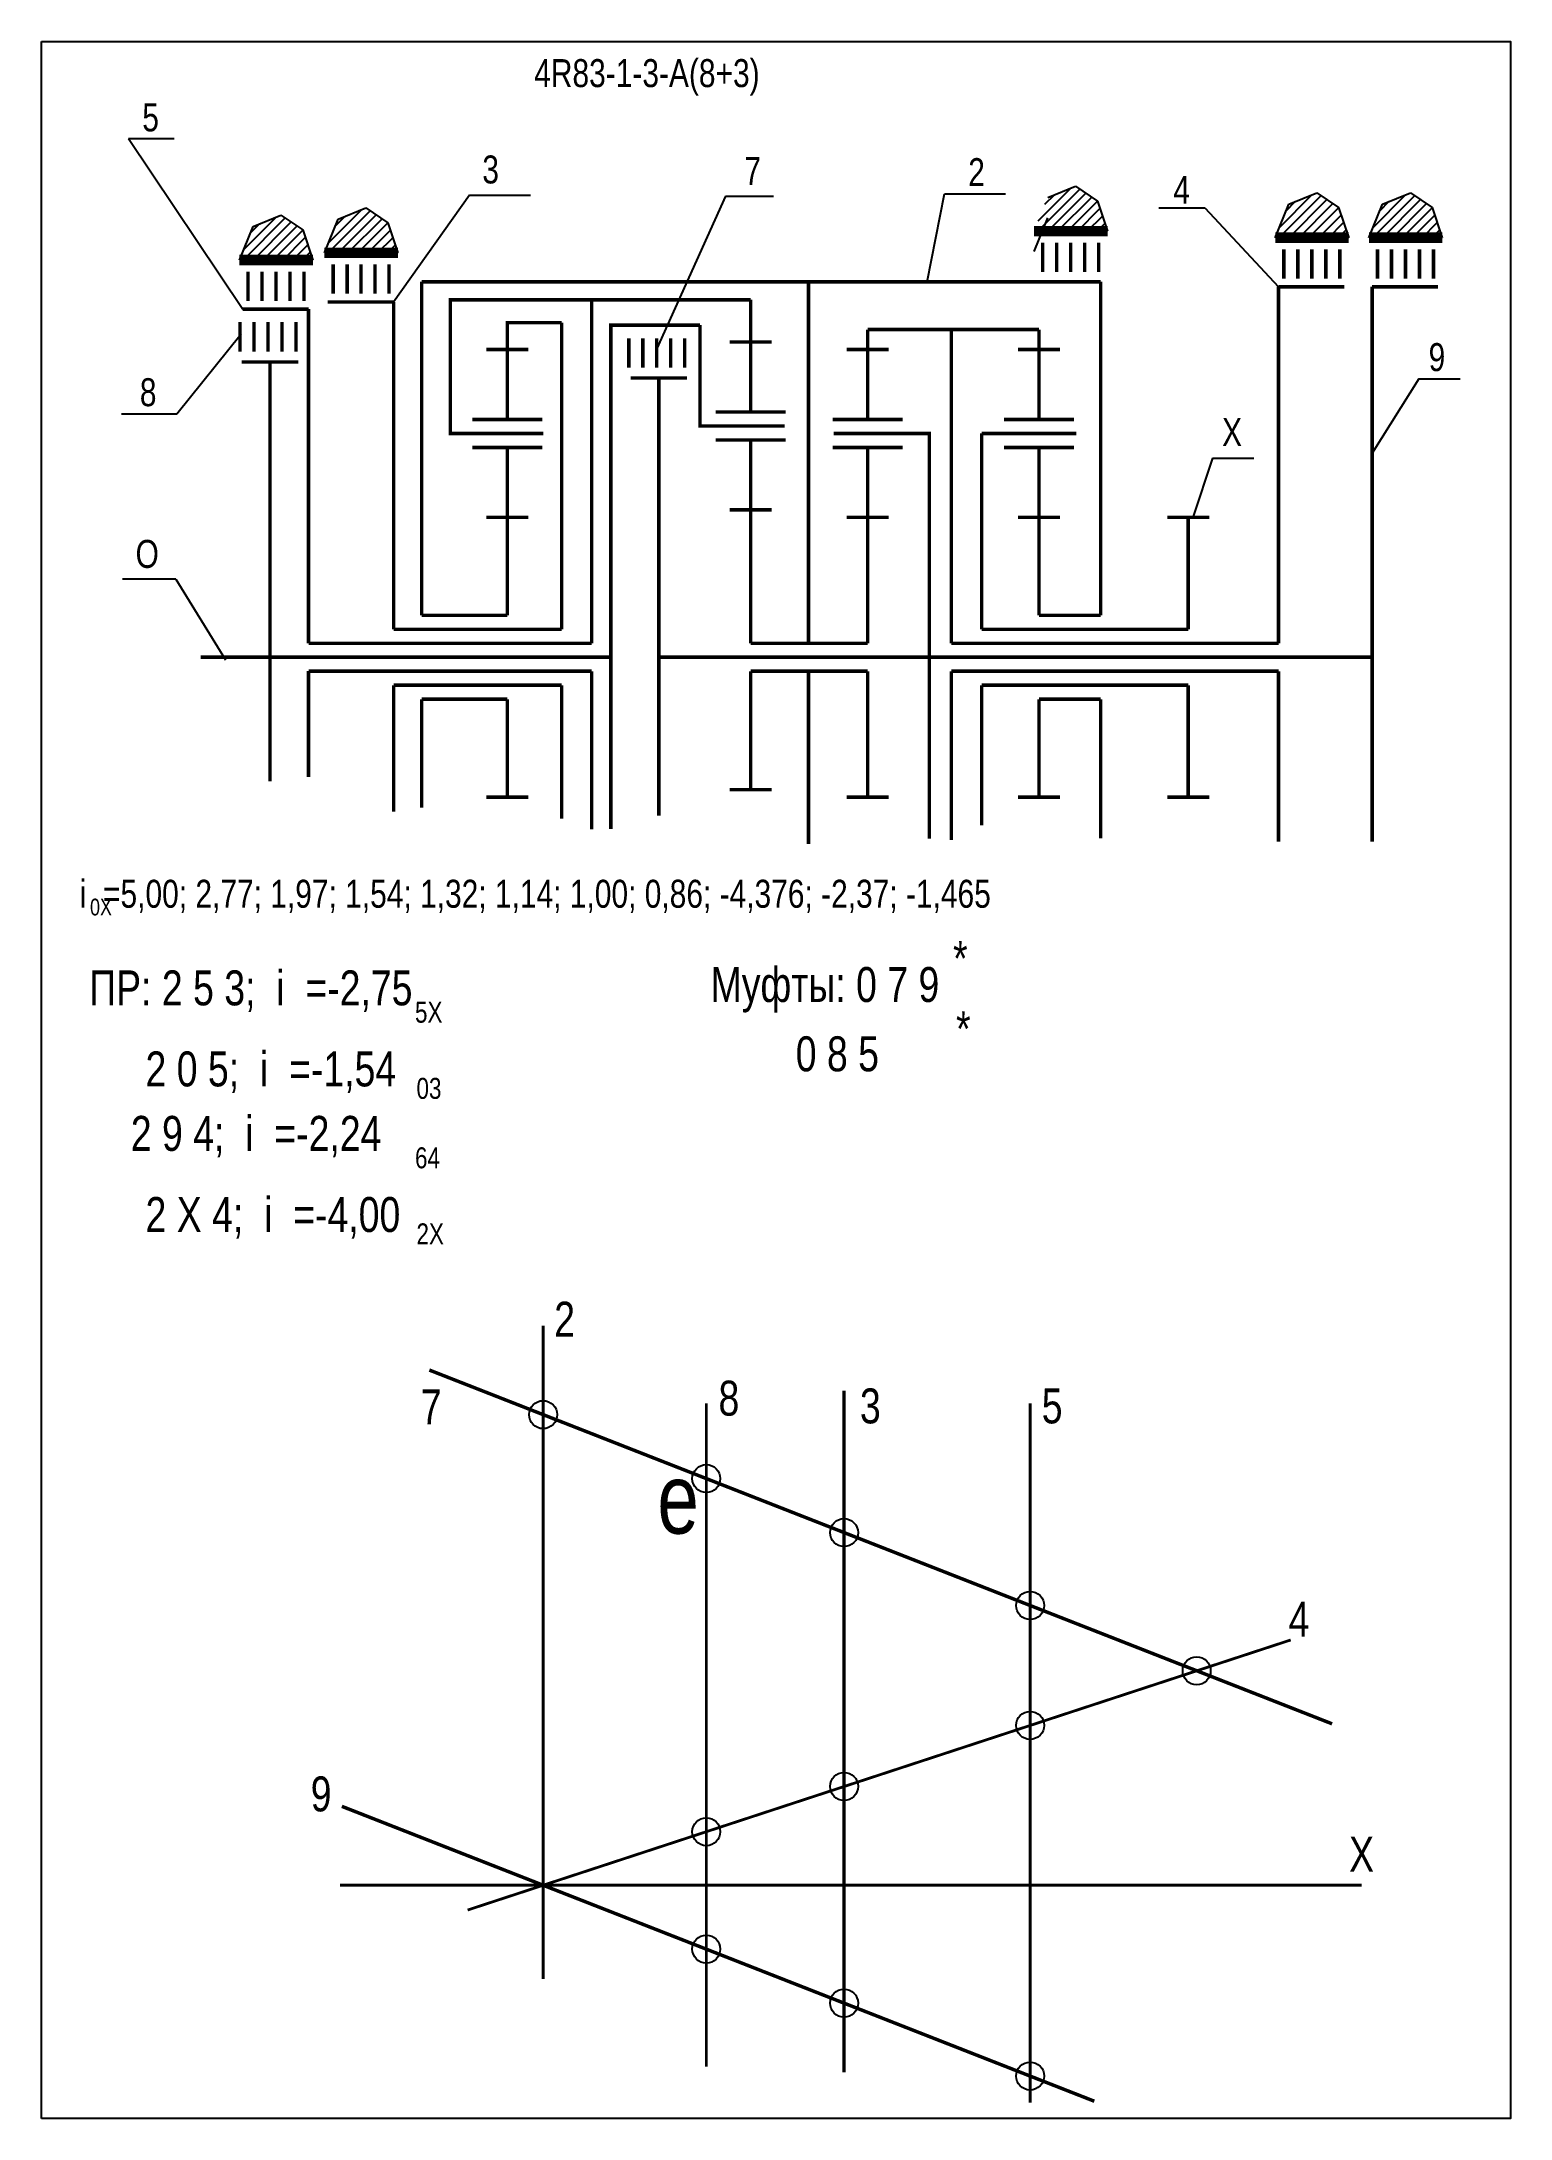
# Model space of a CAD drawing. Extents: x -352 to -142, y 153 to 450.
import ezdxf

# ---------------------------------------------------------------- set-up
doc = ezdxf.new("R2010")
doc.units = 0
doc.header["$LTSCALE"] = 15
doc.layers.get('0').update_dxf_attribs({"linetype": 'CONTINUOUS'})
doc.layers.add('DIM', color=92, linetype='CONTINUOUS')
doc.layers.add('MAIN', color=5, linetype='CONTINUOUS')
doc.styles.add('AMK', font='amk.shx', dxfattribs={"width": 0.8})

msp = doc.modelspace()

# ---------------------------------------------------------------- hatches: boundary and pattern name
at = {"layer": 'DIM'}
h = msp.add_hatch(dxfattribs=at)
h.set_pattern_fill('_USER', color=0, angle=45, style=0, pattern_type=0)
h.set_pattern_definition([(45, (41.7099, -2.958), (-0.7071068, 0.7071068), [])])
h.paths.add_polyline_path([(-208.59, 427.56), (-210.53, 422.74), (-200.03, 422.74), (-201.48, 427.06), (-204.6, 429.18)])
h = msp.add_hatch(dxfattribs=at)
h.set_pattern_fill('_USER', color=0, angle=45, style=0, pattern_type=0)
h.set_pattern_definition([(45, (76.1799, -3.8894), (-0.7071068, 0.7071068), [])])
h.paths.add_polyline_path([(-174.12, 426.63), (-176.06, 421.81), (-165.56, 421.81), (-167.01, 426.13), (-170.13, 428.25)])
h = msp.add_hatch(dxfattribs=at)
h.set_pattern_fill('_USER', color=0, angle=45, style=0, pattern_type=0)
h.set_pattern_definition([(45, (89.5681, -3.8894), (-0.7071068, 0.7071068), [])])
h.paths.add_polyline_path([(-160.73, 426.63), (-162.67, 421.81), (-152.18, 421.81), (-153.62, 426.13), (-156.74, 428.25)])
h = msp.add_hatch(dxfattribs=at)
h.set_pattern_fill('_USER', color=0, angle=45, style=0, pattern_type=0)
h.set_pattern_definition([(45, (-71.9001, -7.0779), (-0.7071068, 0.7071068), [])])
h.paths.add_polyline_path([(-322.2, 423.44), (-324.14, 418.62), (-313.64, 418.62), (-315.09, 422.94), (-318.21, 425.06)])
h = msp.add_hatch(dxfattribs=at)
h.set_pattern_fill('_USER', color=0, angle=45, style=0, pattern_type=0)
h.set_pattern_definition([(45, (-59.7419, -6.0566), (-0.7071068, 0.7071068), [])])
h.paths.add_polyline_path([(-310.04, 424.46), (-311.98, 419.64), (-301.49, 419.64), (-302.93, 423.96), (-306.05, 426.08)])

# ---------------------------------------------------------------- linework, layer by layer
at = {"const_width": 0.4}
for points in [[(-280.72, 266.24), (-280.72, 172.82)], [(-257.4, 255.14), (-257.4, 160.27)], [(-211.1, 255.14), (-211.1, 155.11)], [(-291.52, 182.67), (-173.85, 221.29)]]:
    msp.add_lwpolyline(points, dxfattribs=at)
at = {"layer": 'DIM', "color": 0}
for p, q in [((-340.02, 435.98), (-333.45, 435.98)), ((-340.02, 435.98), (-323.67, 411.6)), ((-291.27, 427.9), (-302.1, 412.62)), ((-291.27, 427.9), (-282.54, 427.9)), ((-254.64, 427.77), (-264.49, 405.95)), ((-254.64, 427.77), (-247.78, 427.77)), ((-225.8, 415.51), (-223.34, 428.08)), ((-223.34, 428.08), (-214.61, 428.08)), ((-208.59, 427.56), (-204.6, 429.18)), ((-204.6, 429.18), (-201.48, 427.06)), ((-174.12, 426.63), (-170.13, 428.25)), ((-170.13, 428.25), (-167.01, 426.13)), ((-160.73, 426.63), (-156.74, 428.25)), ((-156.74, 428.25), (-153.62, 426.13)), ((-322.2, 423.44), (-318.21, 425.06)), ((-318.21, 425.06), (-315.09, 422.94)), ((-310.04, 424.46), (-306.05, 426.08)), ((-306.05, 426.08), (-302.93, 423.96)), ((-201.48, 427.06), (-200.03, 422.74)), ((-192.69, 426.09), (-186.12, 426.09)), ((-186.12, 426.09), (-175.59, 414.79)), ((-176.06, 421.81), (-174.12, 426.63)), ((-167.01, 426.13), (-165.56, 421.81)), ((-162.67, 421.81), (-160.73, 426.63)), ((-153.62, 426.13), (-152.18, 421.81)), ((-324.14, 418.62), (-322.2, 423.44)), ((-315.09, 422.94), (-313.64, 418.62)), ((-311.98, 419.64), (-310.04, 424.46)), ((-302.93, 423.96), (-301.49, 419.64)), ((-210.53, 419.86), (-208.59, 424.68)), ((-209.28, 422.55), (-202.36, 422.55)), ((-310.73, 419.45), (-303.82, 419.45)), ((-174.81, 421.62), (-167.89, 421.62)), ((-161.42, 421.62), (-154.51, 421.62)), ((-322.89, 418.43), (-315.97, 418.43)), ((-333.1, 396.63), (-323.87, 408.09)), ((-155.51, 401.64), (-162.21, 390.99)), ((-155.51, 401.64), (-149.6, 401.64)), ((-341, 396.63), (-333.1, 396.63)), ((-185.04, 390.28), (-187.86, 381.82)), ((-185.04, 390.28), (-179.13, 390.28)), ((-333.24, 372.99), (-340.85, 372.99)), ((-333.24, 372.99), (-326.11, 361.44))]:
    msp.add_line(p, q, dxfattribs=at)
for points, const_width in [([(-302.1, 412.62), (-302.1, 365.82)], 0.5), ([(-242.78, 415.51), (-298.09, 415.51)], 0.5), ([(-298.09, 415.51), (-298.09, 367.82)], 0.5), ([(-290.57, 393.82), (-293.98, 393.82), (-293.98, 412.94), (-251.06, 412.94)], 0.5), ([(-273.79, 412.94), (-273.79, 363.82)], 0.5), ([(-242.78, 415.51), (-242.78, 363.82)], 0.5), ([(-242.78, 415.51), (-201.01, 415.51)], 0.5), ([(-201.01, 367.82), (-201.01, 415.51)], 0.5), ([(-175.59, 414.79), (-175.59, 363.82)], 0.5), ([(-162.21, 414.79), (-162.21, 361.82)], 0.5), ([(-314.26, 411.6), (-314.26, 363.82)], 0.5), ([(-285.83, 405.82), (-285.83, 409.66), (-278.08, 409.66)], 0.5), ([(-278.08, 409.66), (-278.08, 365.82)], 0.5), ([(-268.09, 409.31), (-271.05, 409.31), (-271.05, 337.24)], 0.5), ([(-255.51, 394.89), (-258.3, 394.89), (-258.3, 409.31)], 0.5), ([(-209.84, 408.68), (-234.33, 408.68)], 0.5), ([(-222.36, 408.68), (-222.36, 363.82)], 0.5), ([(-323.81, 404.05), (-315.73, 404.05)], 0.5), ([(-319.77, 404.05), (-319.77, 344.06)], 0.5), ([(-268.23, 401.75), (-260.15, 401.75)], 0.5), ([(-264.19, 401.75), (-264.19, 339.15)], 0.5), ([(-290.07, 393.82), (-290.57, 393.82)], 0.5), ([(-229.44, 393.82), (-225.52, 393.82), (-225.52, 335.9)], 0.5), ([(-218.04, 393.82), (-218.04, 365.82)], 0.5), ([(-314.26, 365.31), (-314.26, 363.85)], 0.5), ([(-302.1, 365.82), (-278.08, 365.82)], 0.5), ([(-298.09, 367.82), (-285.83, 367.82)], 0.5), ([(-218.04, 365.82), (-188.5, 365.82)], 0.5), ([(-209.84, 367.82), (-201.01, 367.82)], 0.5), ([(-314.26, 363.82), (-273.79, 363.82)], 0.5), ([(-299.67, 363.82), (-285.83, 363.82)], 0.5), ([(-251.06, 363.82), (-234.33, 363.82)], 0.5), ([(-222.36, 363.82), (-175.59, 363.82)], 0.5), ([(-329.69, 361.82), (-271.05, 361.82)], 0.5), ([(-314.26, 359.85), (-314.26, 344.71)], 0.5), ([(-314.26, 359.82), (-273.79, 359.82)], 0.5), ([(-299.67, 359.82), (-285.83, 359.82)], 0.5), ([(-273.79, 359.82), (-273.79, 337.23)], 0.5), ([(-264.19, 361.82), (-245.21, 361.82)], 0.5), ([(-251.06, 359.82), (-234.33, 359.82)], 0.5), ([(-245.21, 361.82), (-234.33, 361.82)], 0.5), ([(-242.78, 359.82), (-242.78, 335.12)], 0.5), ([(-234.33, 361.82), (-203.71, 361.82)], 0.5), ([(-234.33, 361.82), (-162.21, 361.82)], 0.5), ([(-222.36, 359.82), (-175.59, 359.82)], 0.5), ([(-222.36, 359.82), (-222.36, 335.69)], 0.5), ([(-175.59, 359.82), (-175.59, 335.47)], 0.5), ([(-162.21, 361.82), (-162.21, 335.47)], 0.5), ([(-302.1, 357.82), (-278.08, 357.82)], 0.5), ([(-302.1, 357.82), (-302.1, 339.75)], 0.5), ([(-278.08, 357.82), (-278.08, 338.72)], 0.5), ([(-218.04, 357.82), (-218.04, 337.76)], 0.5), ([(-218.04, 357.82), (-188.5, 357.82)], 0.5), ([(-298.09, 355.82), (-298.09, 340.32)], 0.5), ([(-298.09, 355.82), (-285.83, 355.82)], 0.5), ([(-209.84, 355.82), (-201.01, 355.82)], 0.5), ([(-201.01, 355.82), (-201.01, 335.94)], 0.5), ([(-167.93, 209.3), (-296.99, 259.89)], 0.5), ([(-237.7, 256.94), (-237.7, 159.48)], 0.5), ([(-201.92, 155.33), (-309.5, 197.5)], 0.5), ([(-309.78, 186.22), (-163.68, 186.22)], 0.4)]:
    msp.add_lwpolyline(points, dxfattribs=dict(at, const_width=const_width))
for centre in [(-280.72, 253.51), (-257.4, 244.37), (-237.7, 236.65), (-211.1, 226.22), (-187.29, 216.88), (-211.1, 209.07), (-237.7, 200.34), (-257.4, 193.87), (-257.4, 177.08), (-237.7, 169.36), (-211.1, 158.93)]:
    msp.add_circle(centre, 2, dxfattribs=at)
at = {"layer": 'MAIN'}
for points in [[(-352.43, 152.87), (-352.43, 449.87)], [(-352.43, 449.87), (-142.43, 449.87), (-142.43, 152.87), (-352.43, 152.87)]]:
    msp.add_lwpolyline(points, dxfattribs=at)
at = {"layer": 'MAIN', "color": 0}
for points, const_width in [([(-210.53, 422.74), (-200.03, 422.74)], 1.5), ([(-176.06, 421.81), (-165.56, 421.81)], 1.5), ([(-162.67, 421.81), (-152.18, 421.81)], 1.5), ([(-324.14, 418.62), (-313.64, 418.62)], 1.5), ([(-311.98, 419.64), (-301.49, 419.64)], 1.5), ([(-201.3, 421.09), (-201.3, 416.89)], 0.5), ([(-166.83, 420.16), (-166.83, 415.96)], 0.5), ([(-153.44, 420.16), (-153.44, 415.96)], 0.5), ([(-314.91, 416.97), (-314.91, 412.77)], 0.5), ([(-302.75, 417.99), (-302.75, 413.79)], 0.5), ([(-311.52, 412.62), (-302.1, 412.62)], 0.5), ([(-251.06, 406.89), (-251.06, 412.94)], 0.5), ([(-175.59, 414.79), (-166.18, 414.79)], 0.5), ([(-162.21, 414.79), (-152.79, 414.79)], 0.5), ([(-323.67, 411.6), (-314.26, 411.6)], 0.5), ([(-316.06, 409.74), (-316.06, 405.54)], 0.5), ([(-268.09, 409.31), (-258.3, 409.31)], 0.5), ([(-260.48, 407.44), (-260.48, 403.25)], 0.5), ([(-251.06, 406.89), (-254.06, 406.89)], 0.5), ([(-251.06, 396.89), (-251.06, 406.89)], 0.5), ([(-251.06, 406.89), (-248.06, 406.89)], 0.5), ([(-234.33, 405.82), (-234.33, 408.68)], 0.5), ([(-209.84, 395.82), (-209.84, 408.68)], 0.5), ([(-285.83, 405.82), (-288.83, 405.82)], 0.5), ([(-285.83, 395.82), (-285.83, 405.82)], 0.5), ([(-285.83, 405.82), (-282.83, 405.82)], 0.5), ([(-234.33, 405.82), (-237.33, 405.82)], 0.5), ([(-234.33, 395.82), (-234.33, 405.82)], 0.5), ([(-234.33, 405.82), (-231.33, 405.82)], 0.5), ([(-209.84, 405.82), (-212.84, 405.82)], 0.5), ([(-209.84, 405.82), (-206.84, 405.82)], 0.5), ([(-246.18, 394.89), (-255.51, 394.89)], 0.5), ([(-285.83, 391.82), (-290.83, 391.82)], 0.5), ([(-280.69, 393.82), (-290.07, 393.82)], 0.5), ([(-285.83, 381.82), (-285.83, 391.82), (-280.83, 391.82)], 0.5), ([(-251.06, 392.89), (-256.06, 392.89)], 0.5), ([(-251.06, 382.89), (-251.06, 392.89), (-246.06, 392.89)], 0.5), ([(-234.33, 391.82), (-239.33, 391.82)], 0.5), ([(-229.44, 393.82), (-239.21, 393.82)], 0.5), ([(-234.33, 381.82), (-234.33, 391.82), (-229.33, 391.82)], 0.5), ([(-204.49, 393.82), (-218.04, 393.82)], 0.5), ([(-209.84, 391.82), (-214.84, 391.82)], 0.5), ([(-209.84, 381.82), (-209.84, 391.82), (-204.84, 391.82)], 0.5), ([(-251.06, 382.89), (-254.06, 382.89)], 0.5), ([(-251.06, 363.82), (-251.06, 382.89)], 0.5), ([(-251.06, 382.89), (-248.06, 382.89)], 0.5), ([(-285.83, 381.82), (-288.83, 381.82)], 0.5), ([(-285.83, 367.82), (-285.83, 381.82)], 0.5), ([(-285.83, 381.82), (-282.83, 381.82)], 0.5), ([(-234.33, 381.82), (-237.33, 381.82)], 0.5), ([(-234.33, 363.82), (-234.33, 381.82)], 0.5), ([(-234.33, 381.82), (-231.33, 381.82)], 0.5), ([(-209.84, 381.82), (-212.84, 381.82)], 0.5), ([(-209.84, 367.82), (-209.84, 381.82)], 0.5), ([(-209.84, 381.82), (-206.84, 381.82)], 0.5), ([(-188.5, 381.82), (-191.5, 381.82)], 0.5), ([(-188.5, 381.82), (-185.5, 381.82)], 0.5), ([(-188.5, 365.82), (-188.5, 381.82)], 0.5), ([(-251.06, 359.82), (-251.06, 342.89)], 0.5), ([(-234.33, 359.82), (-234.33, 341.82)], 0.5), ([(-188.5, 357.82), (-188.5, 341.82)], 0.5), ([(-285.83, 355.82), (-285.83, 341.82)], 0.5), ([(-209.84, 355.82), (-209.84, 341.82)], 0.5), ([(-285.83, 341.82), (-288.83, 341.82)], 0.5), ([(-285.83, 341.82), (-282.83, 341.82)], 0.5), ([(-251.06, 342.89), (-254.06, 342.89)], 0.5), ([(-251.06, 342.89), (-248.06, 342.89)], 0.5), ([(-234.33, 341.82), (-237.33, 341.82)], 0.5), ([(-234.33, 341.82), (-231.33, 341.82)], 0.5), ([(-209.84, 341.82), (-212.84, 341.82)], 0.5), ([(-209.84, 341.82), (-206.84, 341.82)], 0.5), ([(-188.5, 341.82), (-191.5, 341.82)], 0.5), ([(-188.5, 341.82), (-185.5, 341.82)], 0.5)]:
    msp.add_lwpolyline(points, dxfattribs=dict(at, const_width=const_width))
for points in [[(-209.3, 421.09, 0.5, 0.5, 0), (-209.3, 416.89, 0.5, 0.5, 0)], [(-207.3, 421.09, 0.5, 0.5, 0), (-207.3, 416.89, 0.5, 0.5, 0)], [(-205.3, 421.09, 0.5, 0.5, 0), (-205.3, 416.89, 0.5, 0.5, 0)], [(-203.3, 421.09, 0.5, 0.5, 0), (-203.3, 416.89, 0.5, 0.5, 0)], [(-174.83, 420.16, 0.5, 0.5, 0), (-174.83, 415.96, 0.5, 0.5, 0)], [(-172.83, 420.16, 0.5, 0.5, 0), (-172.83, 415.96, 0.5, 0.5, 0)], [(-170.83, 420.16, 0.5, 0.5, 0), (-170.83, 415.96, 0.5, 0.5, 0)], [(-168.83, 420.16, 0.5, 0.5, 0), (-168.83, 415.96, 0.5, 0.5, 0)], [(-161.44, 420.16, 0.5, 0.5, 0), (-161.44, 415.96, 0.5, 0.5, 0)], [(-159.44, 420.16, 0.5, 0.5, 0), (-159.44, 415.96, 0.5, 0.5, 0)], [(-157.44, 420.16, 0.5, 0.5, 0), (-157.44, 415.96, 0.5, 0.5, 0)], [(-155.44, 420.16, 0.5, 0.5, 0), (-155.44, 415.96, 0.5, 0.5, 0)], [(-322.91, 416.97, 0.5, 0.5, 0), (-322.91, 412.77, 0.5, 0.5, 0)], [(-320.91, 416.97, 0.5, 0.5, 0), (-320.91, 412.77, 0.5, 0.5, 0)], [(-318.91, 416.97, 0.5, 0.5, 0), (-318.91, 412.77, 0.5, 0.5, 0)], [(-316.91, 416.97, 0.5, 0.5, 0), (-316.91, 412.77, 0.5, 0.5, 0)], [(-310.75, 417.99, 0.5, 0.5, 0), (-310.75, 413.79, 0.5, 0.5, 0)], [(-308.75, 417.99, 0.5, 0.5, 0), (-308.75, 413.79, 0.5, 0.5, 0)], [(-306.75, 417.99, 0.5, 0.5, 0), (-306.75, 413.79, 0.5, 0.5, 0)], [(-304.75, 417.99, 0.5, 0.5, 0), (-304.75, 413.79, 0.5, 0.5, 0)], [(-324.06, 409.74, 0.5, 0.5, 0), (-324.06, 405.54, 0.5, 0.5, 0)], [(-322.06, 409.74, 0.5, 0.5, 0), (-322.06, 405.54, 0.5, 0.5, 0)], [(-320.06, 409.74, 0.5, 0.5, 0), (-320.06, 405.54, 0.5, 0.5, 0)], [(-318.06, 409.74, 0.5, 0.5, 0), (-318.06, 405.54, 0.5, 0.5, 0)], [(-268.48, 407.44, 0.5, 0.5, 0), (-268.48, 403.25, 0.5, 0.5, 0)], [(-266.48, 407.44, 0.5, 0.5, 0), (-266.48, 403.25, 0.5, 0.5, 0)], [(-264.48, 407.44, 0.5, 0.5, 0), (-264.48, 403.25, 0.5, 0.5, 0)], [(-262.48, 407.44, 0.5, 0.5, 0), (-262.48, 403.25, 0.5, 0.5, 0)], [(-280.83, 395.82, 0.5, 0.5, 0), (-290.83, 395.82, 0.5, 0.5, 0)], [(-246.06, 396.89, 0.5, 0.5, 0), (-256.06, 396.89, 0.5, 0.5, 0)], [(-229.33, 395.82, 0.5, 0.5, 0), (-239.33, 395.82, 0.5, 0.5, 0)], [(-204.84, 395.82, 0.5, 0.5, 0), (-214.84, 395.82, 0.5, 0.5, 0)]]:
    msp.add_lwpolyline(points, format="xyseb", dxfattribs=at)

# ---------------------------------------------------------------- texts
at = {"layer": 'DIM', "color": 0, "style": 'AMK', "width": 0.8}
for s, height, p in [('4R83-1-3-A(8+3)', 4, (-282, 443.35)), ('5', 4, (-338.03, 437.02)), ('3', 4, (-289.42, 429.57)), ('7', 4, (-251.96, 429.34)), ('2', 4, (-219.95, 429.19)), ('4', 4, (-190.63, 426.66)), ('9', 4, (-154.13, 402.74)), ('8', 4, (-338.38, 397.72)), ('X', 4, (-183.66, 392.01)), ('O', 4, (-338.99, 374.6)), ('i  =5,00; 2,77; 1,97; 1,54; 1,32; 1,14; 1,00; 0,86; -4,376; -2,37; -1,465', 4, (-346.97, 326)), ('0X', 2.4, (-345.5, 324.9)), ('*', 5, (-222.12, 316.25)), (' ПР: 2 5 3;  i  =-2,75', 5, (-347.1, 312.04)), ('Муфты: 0 7 9', 5, (-256.78, 312.52)), ('5X', 3, (-299.04, 309.56)), ('*', 5, (-221.69, 306.18)), ('       0 8 5', 5, (-255.01, 302.61)), ('    2 0 5;  i  =-1,54', 5, (-343.51, 300.45)), ('03', 3, (-298.83, 298.67)), ('     2 9 4;  i  =-2,24', 5, (-347.1, 291.23)), ('64', 3, (-299.04, 288.74)), ('    2 X 4;  i  =-4,00', 5, (-343.51, 279.63)), ('2X', 3, (-298.83, 277.86)), ('2', 5, (-279.14, 264.66)), ('8', 5, (-255.65, 253.37)), ('7', 5, (-298.21, 252.12)), ('3', 5, (-235.43, 252.26)), ('5', 5, (-209.44, 252.26)), ('e', 10, (-264.4, 236.5)), ('4', 5, (-174.15, 221.76)), ('9', 5, (-313.95, 196.78)), ('X', 5, (-165.5, 188.14))]:
    msp.add_text(s, height=height, dxfattribs=at).set_placement(p)

doc.saveas('drawing.dxf')
